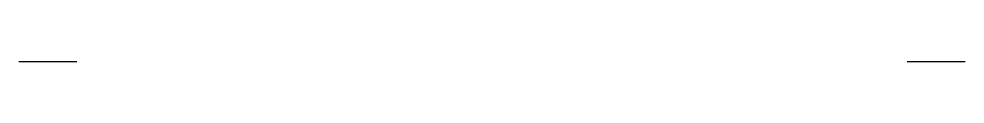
# Model space of a CAD drawing. Header units: millimetres. Extents: x -500 to 106000, y -500 to -500.
import ezdxf

# ---------------------------------------------------------------- set-up
doc = ezdxf.new("R2010")
doc.units = ezdxf.units.MM
doc.layers.get('0').update_dxf_attribs({"linetype": 'CONTINUOUS'})

msp = doc.modelspace()

# ---------------------------------------------------------------- linework, layer by layer
for p, q in [((-500, -500), (6000, -500)), ((99500, -500), (106000, -500))]:
    msp.add_line(p, q)

doc.saveas('drawing.dxf')
